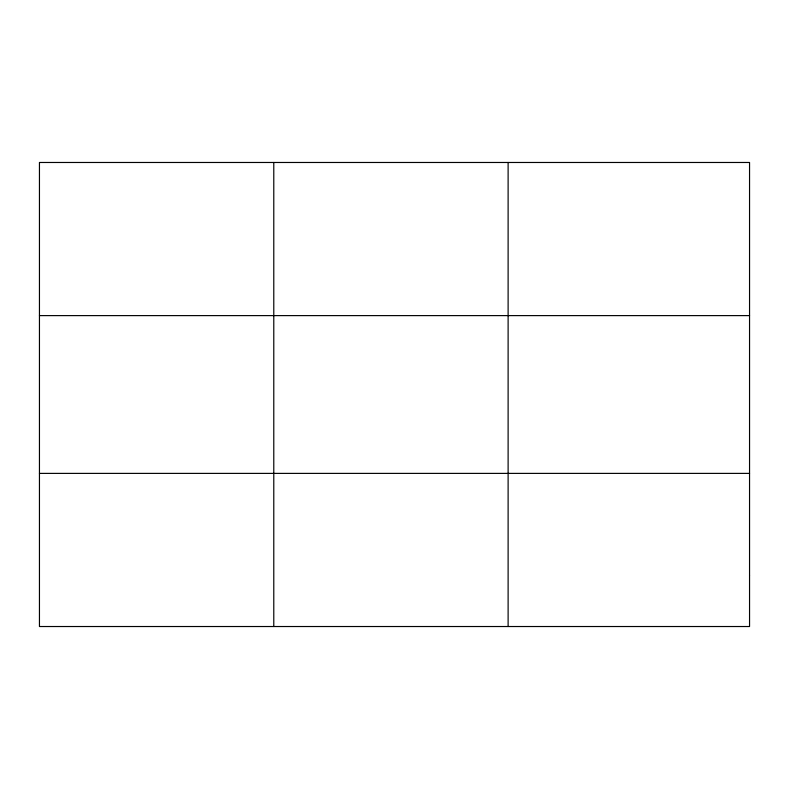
<?xml version="1.0" encoding="UTF-8"?>
<svg xmlns="http://www.w3.org/2000/svg" width="789" height="789" viewBox="0 0 789 789"><rect width="100%" height="100%" fill="white"/><g stroke="black" fill="none" stroke-linecap="round" stroke-linejoin="round"><path stroke-width="1.18" d="M273.783 626.525L273.783 162.475M508.116 626.525L508.116 162.475M39.45 315.61L749.55 315.61M39.45 473.39L749.55 473.39M749.55 575.477L749.55 626.525L39.45 626.525L39.45 162.475L749.55 162.475L749.55 575.477"/></g></svg>
